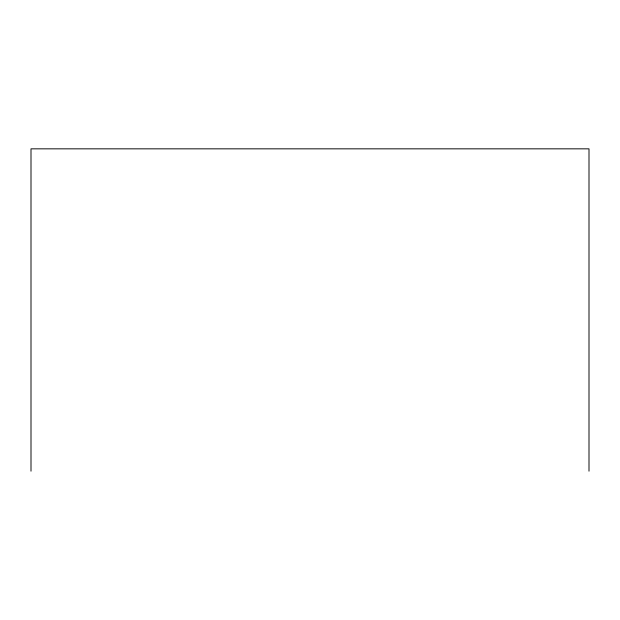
<?xml version="1.0" encoding="UTF-8"?>
<svg xmlns="http://www.w3.org/2000/svg" width="620" height="620" viewBox="0 0 620 620"><rect width="100%" height="100%" fill="white"/><g stroke="black" fill="none" stroke-linecap="round" stroke-linejoin="round"><path stroke-width="0.93" d="M589 471.161L589 148.839L31 148.839L31 471.161"/></g></svg>
